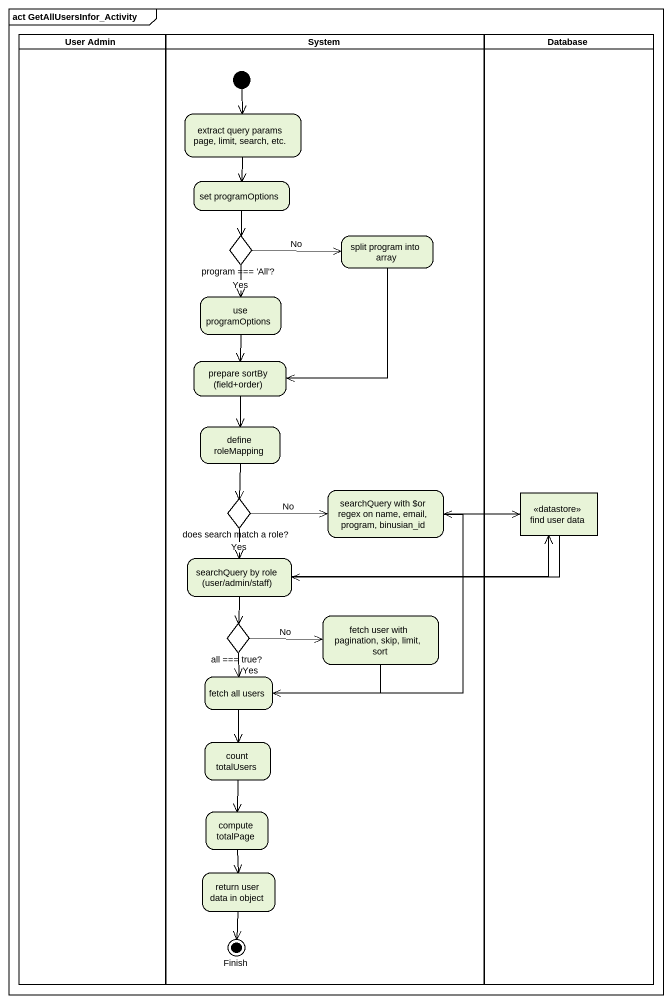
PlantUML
@startuml
mainframe act GetAllUsersInfor_Activity
hide empty description
state "User Admin" as User_Admin <<partition>>
state System <<partition>> {
  state "extract query params page, limit, search, etc." as extract_query_params_page
  state "set programOptions" as set_programOptions
  state "program === 'All'?" as program_All <<choice>>
  state "split program into array" as split_program_into_array
  state "use programOptions" as use_programOptions
  state "prepare sortBy (field+order)" as prepare_sortBy_field_order
  state "define roleMapping" as define_roleMapping
  state "does search match a role?" as does_search_match_a_role <<choice>>
  state "searchQuery with ~$or regex on name, email, program, binusian_id" as searchQuery_with_or_regex
  state "searchQuery by role (user/admin/staff)" as searchQuery_by_role_user
  state "all === true?" as all_true <<choice>>
  state "fetch user with pagination, skip, limit, sort" as fetch_user_with_pagination
  state "fetch all users" as fetch_all_users
  state "count totalUsers" as count_totalUsers
  state "compute totalPage" as compute_totalPage
  state "return user data in object" as return_user_data_in_object
  state Finish <<end>>
  [*] --> extract_query_params_page
}
state "Database" as Database_ <<partition>> {
  state "find user data" as find_user_data <<datastore>>
}
extract_query_params_page --> set_programOptions
set_programOptions --> program_All
program_All -right-> split_program_into_array : No
program_All --> use_programOptions : Yes
split_program_into_array --> prepare_sortBy_field_order
use_programOptions --> prepare_sortBy_field_order
prepare_sortBy_field_order --> define_roleMapping
define_roleMapping --> does_search_match_a_role
does_search_match_a_role -right-> searchQuery_with_or_regex : No
does_search_match_a_role --> searchQuery_by_role_user : Yes
searchQuery_with_or_regex -right-> find_user_data
searchQuery_with_or_regex --> fetch_all_users
find_user_data -left-> searchQuery_with_or_regex
find_user_data -left-> searchQuery_by_role_user
searchQuery_by_role_user -right-> find_user_data
searchQuery_by_role_user --> all_true
all_true -right-> fetch_user_with_pagination : No
all_true --> fetch_all_users : Yes
fetch_user_with_pagination -left-> fetch_all_users
fetch_all_users --> count_totalUsers
count_totalUsers --> compute_totalPage
compute_totalPage --> return_user_data_in_object
return_user_data_in_object --> Finish
@enduml
